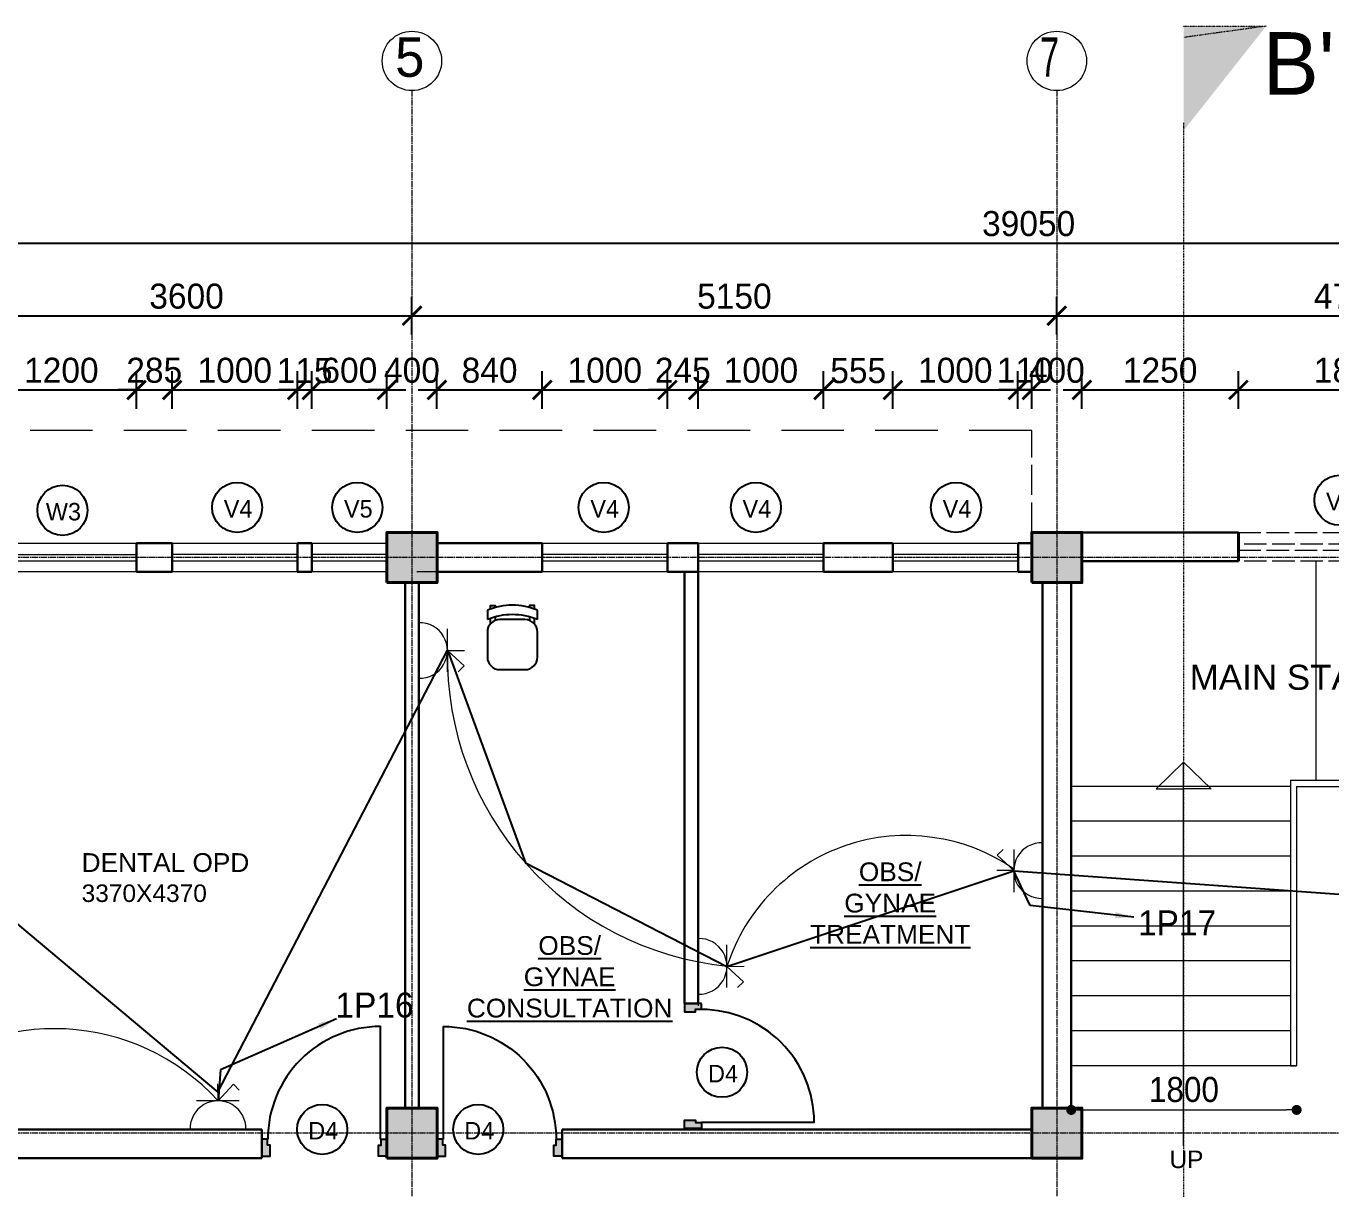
# Model space of a CAD drawing. Header units: inches. Extents: x -3071 to 2534411, y -17796 to 388172.
# Drawn here: x 1622070 to 1632490, y 307650 to 316941 of the extents above; entities that cross this region are included whole.
import ezdxf
from ezdxf.enums import TextEntityAlignment as Align

# ---------------------------------------------------------------- set-up
doc = ezdxf.new("R2010")
doc.units = ezdxf.units.IN
doc.header["$MEASUREMENT"] = 0
for name, pattern in [('ACAD_ISO08W100', [36, 24, -3, 6, -3]), ('DASHDOT2', [12.7, 6.35, -3.175, 0, -3.175]), ('DASHED', [0.75, 0.5, -0.25]), ('Hidden', [15, 12, -3])]:
    doc.linetypes.add(name, pattern=pattern)
for name, color, linetype, lineweight in [('001-Archi- door window elevation', 92, 'Continuous', 25), ('001-Archi-Opening Tags', 14, 'Continuous', 25), ('002-Archi- Opening', 90, 'Continuous', 25), ('A .09 overhang', 1, 'Continuous', 9), ('A .4 col', 5, 'Continuous', 40), ('A 0.05 hatch', 252, 'Continuous', 5), ('A 0.13 dw', 3, 'Continuous', 13), ('A 0.13 Text', 6, 'Continuous', 13), ('A 0.40 wall', 160, 'Continuous', 40), ('A 0.9 RAILING', 100, 'Continuous', 9), ('cen', 50, 'ACAD_ISO08W100', 5), ('DIM', 161, 'Continuous', 15), ('dotted line', 1, 'DASHED', 9), ('Grid Tag', 6, 'Continuous', 20), ('p1 walls stone outline', 4, 'Continuous', 30), ('Power Sockets City supply', 141, 'Continuous', 13), ('section', 6, 'DASHDOT2', 20), ('text', 7, 'Continuous', 25)]:
    doc.layers.add(name, color=color, linetype=linetype, lineweight=lineweight)
doc.layers.add('Wires', color=1, linetype='Continuous')
doc.styles.add('AERIAL', font='arial.ttf', dxfattribs={"height": 10})
doc.styles.add('Archi 100', font='GOTHIC.TTF', dxfattribs={"height": 200})
doc.styles.add('ARIAL', font='arial.ttf', dxfattribs={"width": 0.9})
doc.styles.add('CG', font='GOTHIC.TTF', dxfattribs={"height": 40})
doc.styles.get("Standard").update_dxf_attribs({"font": 'GOTHIC.TTF'})
doc.dimstyles.new('Archi 100', dxfattribs={"dimtxt": 200, "dimasz": 150, "dimexe": 150, "dimexo": 300, "dimgap": 50, "dimtad": 1, "dimdec": 0, "dimrnd": 5, "dimzin": 0, "dimdsep": 46, "dimtxsty": 'Archi 100', "dimblk": 'ARCHTICK', "dimcen": 0.09, "dimdle": 150, "dimclrd": 256, "dimclre": 256, "dimclrt": 256, "dimadec": 0, "dimazin": 0, "dimtfac": 1, "dimtdec": 0, "dimtix": 1, "dimtofl": 0, "dimtmove": 0, "dimatfit": 3, "dimfxl": 150, "dimfxlon": 1, "dimtolj": 1, "dimtzin": 0, "dimlwd": -1, "dimlwe": -1, "dimarcsym": 0})
doc.dimstyles.new('el to el 200', dxfattribs={"dimtxt": 200, "dimasz": 80, "dimexe": 150, "dimexo": 150, "dimgap": 60, "dimtad": 1, "dimdec": 1, "dimlfac": -1, "dimrnd": 1, "dimdsep": 46, "dimtxsty": 'ARIAL', "dimblk": 'DOT', "dimcen": 1, "dimdle": 25, "dimse1": 1, "dimse2": 1, "dimclrd": 256, "dimclre": 256, "dimclrt": 256, "dimadec": 0, "dimazin": 0, "dimtfac": 1, "dimtdec": 1, "dimtix": 1, "dimtmove": 1, "dimatfit": 0, "dimfxl": 400, "dimfxlon": 1, "dimlwd": 9, "dimlwe": 9, "dimarcsym": 0})

# ---------------------------------------------------------------- blocks, each defined once
blk = doc.blocks.new('VENT 1800')
at = {"layer": 'A 0.13 dw', "linetype": 'Hidden', "ltscale": 15}
for p, q in [((165850, 199351), (167650, 199351)), ((167650, 199258), (165850, 199258)), ((165850, 199208), (167650, 199208)), ((167650, 199121), (165850, 199121))]:
    blk.add_line(p, q, dxfattribs=at)
at = {"layer": 'A 0.40 wall', "ltscale": 15}
for p, q in [((165850, 199121), (165850, 199351)), ((167650, 199351), (167650, 199121)), ((165850, 199258), (165850, 199208)), ((167650, 199208), (167650, 199258))]:
    blk.add_line(p, q, dxfattribs=at)
blk = doc.blocks.new('grid')
at = {"layer": 'Grid Tag', "linetype": 'Continuous', "ltscale": 30}
blk.add_circle((51, 48), 264, dxfattribs=at)
blk.add_attdef('GRID', (-143, -93), '', height=200)
blk = doc.blocks.new('_Dot')
at = {"color": 0, "linetype": 'ByBlock', "lineweight": -2}
blk.add_line((-0.5, 0), (-1, 0), dxfattribs=at)
at = {"color": 0, "linetype": 'ByBlock', "const_width": 0.5}
blk.add_lwpolyline([(-0.25, 0, 1), (0.25, 0, 1)], format="xyb", close=True, dxfattribs=at)
blk = doc.blocks.new('*D1287')
at = {"layer": 'Defpoints', "color": 0, "ltscale": 20, "transparency": 16777216}
for p in [(1630416, 308634), (1632216, 308634), (1632216, 308281)]:
    blk.add_point(p, dxfattribs=at)
at = {"layer": 'DIM', "lineweight": 9, "ltscale": 20, "transparency": 16777216}
blk.add_line((1630496, 308281), (1632136, 308281), dxfattribs=at)
at = {"layer": 'DIM', "lineweight": 9, "ltscale": 20, "transparency": 16777216, "xscale": 80, "yscale": 80, "zscale": 80}
for p, rotation in [((1630416, 308281), 179.9999999999999), ((1632216, 308281), 359.9999999999999)]:
    blk.add_blockref('_Dot', p, dxfattribs=dict(at, rotation=rotation))
at = {"layer": 'DIM', "ltscale": 20, "transparency": 16777216, "insert": (1631316, 308443), "char_height": 200, "attachment_point": 5, "style": 'ARIAL'}
blk.add_mtext('1800', dxfattribs=at)
blk = doc.blocks.new('vfrfrfef')
at = {"layer": 'A 0.13 dw'}
for points in [[(1185496, 370608), (1185496, 370378), (1184296, 370378), (1184296, 370608)], [(1184296, 370465), (1185496, 370465), (1185496, 370515), (1184296, 370515)]]:
    blk.add_lwpolyline(points, close=True, dxfattribs=at)
blk = doc.blocks.new('ffwef')
at = {"layer": 'A 0.13 dw'}
for points in [[(1184596, 368096), (1184596, 367866), (1183596, 367866), (1183596, 368096)], [(1183596, 367953), (1184596, 367953), (1184596, 368003), (1183596, 368003)]]:
    blk.add_lwpolyline(points, close=True, dxfattribs=at)
blk = doc.blocks.new('window tag')
blk.add_circle((0, 0), 200)
at = {"style": 'Archi 100', "flags": 1}
for tag, p in [('WIDTH', (15, 174.5)), ('HEIGHT', (-4.5, -348.5))]:
    blk.add_attdef(tag, p, '', height=200, dxfattribs=at)
at = {"style": 'Archi 100'}
blk.add_attdef('SYMBOL', text='', height=200, dxfattribs=at).set_placement((8, -10.5), align=Align.MIDDLE_CENTER)
blk = doc.blocks.new('DVVE')
at = {"layer": 'A 0.13 dw'}
for points in [[(1185681, 368422), (1185681, 368192), (1185081, 368192), (1185081, 368422)], [(1185081, 368280), (1185681, 368280), (1185681, 368330), (1185081, 368330)]]:
    blk.add_lwpolyline(points, close=True, dxfattribs=at)
blk = doc.blocks.new('chair ordinary plan')
at = {"linetype": 'Continuous'}
for p, q in [((100, 515), (-100, 515)), ((-200, 415), (-200, 215)), ((200, 215), (200, 415)), ((-200, 115), (-200, 40)), ((-100, 115), (100, 115)), ((200, 40), (200, 115))]:
    blk.add_line(p, q, dxfattribs=at)
for points in [[(-175, 149), (-175, 105)], [(-137, 94), (-137, 122)], [(137, 94), (137, 122)], [(175, 149), (175, 105)], [(-175, 30), (-175, 3), (-137, 3), (-137, 19)], [(175, 30), (175, 3), (137, 3), (137, 19)]]:
    blk.add_lwpolyline(points, dxfattribs=at)
for centre, radius, start, end in [((-100, 415), 100, 90, 180), ((100, 415), 100, 0, 90), ((-100, 215), 100, 180, 270), ((100, 215), 100, 270, 0), ((0, 595), 520, 247.3799, 292.6201), ((0, 520), 520, 247.3799, 292.6201)]:
    blk.add_arc(centre, radius, start, end, dxfattribs=at)
blk = doc.blocks.new('*U718')
at = {"ltscale": 100}
for points in [[(5, 50), (5, -50), (55, -50), (55, 15), (40, 15), (40, 50)], [(745, 50), (745, -50), (695, -50), (695, 15), (710, 15), (710, 50)]]:
    blk.add_hatch(color=256, dxfattribs=at).paths.add_polyline_path(points)
blk.add_lwpolyline([(43, 50), (43, 716, -0.414214), (709, 50)], format="xyb", dxfattribs=at)
for points in [[(5, 50), (5, -50), (55, -50), (55, 15), (40, 15), (40, 50)], [(745, 50), (745, -50), (695, -50), (695, 15), (710, 15), (710, 50)]]:
    blk.add_lwpolyline(points, close=True)
blk = doc.blocks.new('_ArchTick')
at = {"color": 0, "linetype": 'ByBlock', "const_width": 0.15}
blk.add_lwpolyline([(-0.5, -0.5), (0.5, 0.5)], dxfattribs=at)
blk = doc.blocks.new('*D1303')
at = {"transparency": 16777216}
for p, q in [((1621751, 313884), (1621751, 314184)), ((1622951, 313884), (1622951, 314184)), ((1621601, 314034), (1623101, 314034))]:
    blk.add_line(p, q, dxfattribs=at)
at = {"layer": 'Defpoints', "color": 0, "transparency": 16777216}
for p in [(1622951, 314034), (1621751, 312895), (1622951, 312810)]:
    blk.add_point(p, dxfattribs=at)
at = {"transparency": 16777216, "xscale": 150, "yscale": 150, "zscale": 150, "rotation": 180}
blk.add_blockref('_ArchTick', (1621751, 314034), dxfattribs=at)
at = {"transparency": 16777216, "xscale": 150, "yscale": 150, "zscale": 150}
blk.add_blockref('_ArchTick', (1622951, 314034), dxfattribs=at)
at = {"transparency": 16777216, "insert": (1622351, 314190), "char_height": 200, "attachment_point": 5, "style": 'Archi 100'}
blk.add_mtext('\\A1;1200', dxfattribs=at)
blk = doc.blocks.new('*D1304')
at = {"transparency": 16777216}
for p, q in [((1622951, 313884), (1622951, 314184)), ((1623236, 313884), (1623236, 314184)), ((1622951, 314034), (1622801, 314034)), ((1623236, 314034), (1623386, 314034))]:
    blk.add_line(p, q, dxfattribs=at)
at = {"layer": 'Defpoints', "color": 0, "transparency": 16777216}
for p in [(1623236, 314034), (1622951, 312810), (1623236, 312810)]:
    blk.add_point(p, dxfattribs=at)
at = {"transparency": 16777216, "xscale": 150, "yscale": 150, "zscale": 150}
blk.add_blockref('_ArchTick', (1622951, 314034), dxfattribs=at)
at = {"transparency": 16777216, "xscale": 150, "yscale": 150, "zscale": 150, "rotation": 180}
blk.add_blockref('_ArchTick', (1623236, 314034), dxfattribs=at)
at = {"transparency": 16777216, "insert": (1623093, 314190), "char_height": 200, "attachment_point": 5, "style": 'Archi 100'}
blk.add_mtext('\\A1;285', dxfattribs=at)
blk = doc.blocks.new('*D1305')
at = {"transparency": 16777216}
for p, q in [((1623236, 313884), (1623236, 314184)), ((1624236, 313884), (1624236, 314184)), ((1623086, 314034), (1624386, 314034))]:
    blk.add_line(p, q, dxfattribs=at)
at = {"layer": 'Defpoints', "color": 0, "transparency": 16777216}
for p in [(1624236, 314034), (1623236, 312810), (1624236, 312810)]:
    blk.add_point(p, dxfattribs=at)
at = {"transparency": 16777216, "xscale": 150, "yscale": 150, "zscale": 150, "rotation": 180}
blk.add_blockref('_ArchTick', (1623236, 314034), dxfattribs=at)
at = {"transparency": 16777216, "xscale": 150, "yscale": 150, "zscale": 150}
blk.add_blockref('_ArchTick', (1624236, 314034), dxfattribs=at)
at = {"transparency": 16777216, "insert": (1623736, 314190), "char_height": 200, "attachment_point": 5, "style": 'Archi 100'}
blk.add_mtext('\\A1;1000', dxfattribs=at)
blk = doc.blocks.new('*D1306')
at = {"transparency": 16777216}
for p, q in [((1624236, 313884), (1624236, 314184)), ((1624351, 313884), (1624351, 314184)), ((1624236, 314034), (1624086, 314034)), ((1624351, 314034), (1624501, 314034))]:
    blk.add_line(p, q, dxfattribs=at)
at = {"layer": 'Defpoints', "color": 0, "transparency": 16777216}
for p in [(1624351, 314034), (1624236, 312810), (1624351, 312810)]:
    blk.add_point(p, dxfattribs=at)
at = {"transparency": 16777216, "xscale": 150, "yscale": 150, "zscale": 150}
blk.add_blockref('_ArchTick', (1624236, 314034), dxfattribs=at)
at = {"transparency": 16777216, "xscale": 150, "yscale": 150, "zscale": 150, "rotation": 180}
blk.add_blockref('_ArchTick', (1624351, 314034), dxfattribs=at)
at = {"transparency": 16777216, "insert": (1624294, 314187), "char_height": 200, "attachment_point": 5, "style": 'Archi 100'}
blk.add_mtext('\\A1;115', dxfattribs=at)
blk = doc.blocks.new('*D1307')
at = {"transparency": 16777216}
for p, q in [((1624351, 313884), (1624351, 314184)), ((1624951, 313884), (1624951, 314184)), ((1624201, 314034), (1625101, 314034))]:
    blk.add_line(p, q, dxfattribs=at)
at = {"layer": 'Defpoints', "color": 0, "transparency": 16777216}
for p in [(1624951, 314034), (1624951, 312895), (1624351, 312810)]:
    blk.add_point(p, dxfattribs=at)
at = {"transparency": 16777216, "xscale": 150, "yscale": 150, "zscale": 150, "rotation": 180}
blk.add_blockref('_ArchTick', (1624351, 314034), dxfattribs=at)
at = {"transparency": 16777216, "xscale": 150, "yscale": 150, "zscale": 150}
blk.add_blockref('_ArchTick', (1624951, 314034), dxfattribs=at)
at = {"transparency": 16777216, "insert": (1624651, 314190), "char_height": 200, "attachment_point": 5, "style": 'Archi 100'}
blk.add_mtext('\\A1;600', dxfattribs=at)
blk = doc.blocks.new('*D1308')
at = {"transparency": 16777216}
for p, q in [((1624951, 313884), (1624951, 314184)), ((1625351, 313884), (1625351, 314184)), ((1624951, 314034), (1624801, 314034)), ((1625351, 314034), (1625501, 314034))]:
    blk.add_line(p, q, dxfattribs=at)
at = {"layer": 'Defpoints', "color": 0, "transparency": 16777216}
for p in [(1625351, 314034), (1624951, 312895), (1625351, 312895)]:
    blk.add_point(p, dxfattribs=at)
at = {"transparency": 16777216, "xscale": 150, "yscale": 150, "zscale": 150}
blk.add_blockref('_ArchTick', (1624951, 314034), dxfattribs=at)
at = {"transparency": 16777216, "xscale": 150, "yscale": 150, "zscale": 150, "rotation": 180}
blk.add_blockref('_ArchTick', (1625351, 314034), dxfattribs=at)
at = {"transparency": 16777216, "insert": (1625151, 314190), "char_height": 200, "attachment_point": 5, "style": 'Archi 100'}
blk.add_mtext('\\A1;400', dxfattribs=at)
blk = doc.blocks.new('*D1309')
at = {"transparency": 16777216}
for p, q in [((1625351, 313884), (1625351, 314184)), ((1626191, 313884), (1626191, 314184)), ((1625201, 314034), (1626341, 314034))]:
    blk.add_line(p, q, dxfattribs=at)
at = {"layer": 'Defpoints', "color": 0, "transparency": 16777216}
for p in [(1626191, 314034), (1625351, 312895), (1626191, 312810)]:
    blk.add_point(p, dxfattribs=at)
at = {"transparency": 16777216, "xscale": 150, "yscale": 150, "zscale": 150, "rotation": 180}
blk.add_blockref('_ArchTick', (1625351, 314034), dxfattribs=at)
at = {"transparency": 16777216, "xscale": 150, "yscale": 150, "zscale": 150}
blk.add_blockref('_ArchTick', (1626191, 314034), dxfattribs=at)
at = {"transparency": 16777216, "insert": (1625771, 314190), "char_height": 200, "attachment_point": 5, "style": 'Archi 100'}
blk.add_mtext('\\A1;840', dxfattribs=at)
blk = doc.blocks.new('*D1310')
at = {"transparency": 16777216}
for p, q in [((1626191, 313884), (1626191, 314184)), ((1627191, 313884), (1627191, 314184)), ((1626041, 314034), (1627341, 314034))]:
    blk.add_line(p, q, dxfattribs=at)
at = {"layer": 'Defpoints', "color": 0, "transparency": 16777216}
for p in [(1627191, 314034), (1626191, 312810), (1627191, 312810)]:
    blk.add_point(p, dxfattribs=at)
at = {"transparency": 16777216, "xscale": 150, "yscale": 150, "zscale": 150, "rotation": 180}
blk.add_blockref('_ArchTick', (1626191, 314034), dxfattribs=at)
at = {"transparency": 16777216, "xscale": 150, "yscale": 150, "zscale": 150}
blk.add_blockref('_ArchTick', (1627191, 314034), dxfattribs=at)
at = {"transparency": 16777216, "insert": (1626691, 314190), "char_height": 200, "attachment_point": 5, "style": 'Archi 100'}
blk.add_mtext('\\A1;1000', dxfattribs=at)
blk = doc.blocks.new('*D1311')
at = {"transparency": 16777216}
for p, q in [((1627191, 313884), (1627191, 314184)), ((1627438, 313884), (1627438, 314184)), ((1627191, 314034), (1627041, 314034)), ((1627438, 314034), (1627588, 314034))]:
    blk.add_line(p, q, dxfattribs=at)
at = {"layer": 'Defpoints', "color": 0, "transparency": 16777216}
for p in [(1627438, 314034), (1627191, 312810), (1627438, 312810)]:
    blk.add_point(p, dxfattribs=at)
at = {"transparency": 16777216, "xscale": 150, "yscale": 150, "zscale": 150}
blk.add_blockref('_ArchTick', (1627191, 314034), dxfattribs=at)
at = {"transparency": 16777216, "xscale": 150, "yscale": 150, "zscale": 150, "rotation": 180}
blk.add_blockref('_ArchTick', (1627438, 314034), dxfattribs=at)
at = {"transparency": 16777216, "insert": (1627314, 314190), "char_height": 200, "attachment_point": 5, "style": 'Archi 100'}
blk.add_mtext('\\A1;245', dxfattribs=at)
blk = doc.blocks.new('*D1312')
at = {"transparency": 16777216}
for p, q in [((1627438, 313884), (1627438, 314184)), ((1628438, 313884), (1628438, 314184)), ((1627288, 314034), (1628588, 314034))]:
    blk.add_line(p, q, dxfattribs=at)
at = {"layer": 'Defpoints', "color": 0, "transparency": 16777216}
for p in [(1628438, 314034), (1627438, 312810), (1628438, 312810)]:
    blk.add_point(p, dxfattribs=at)
at = {"transparency": 16777216, "xscale": 150, "yscale": 150, "zscale": 150, "rotation": 180}
blk.add_blockref('_ArchTick', (1627438, 314034), dxfattribs=at)
at = {"transparency": 16777216, "xscale": 150, "yscale": 150, "zscale": 150}
blk.add_blockref('_ArchTick', (1628438, 314034), dxfattribs=at)
at = {"transparency": 16777216, "insert": (1627938, 314190), "char_height": 200, "attachment_point": 5, "style": 'Archi 100'}
blk.add_mtext('\\A1;1000', dxfattribs=at)
blk = doc.blocks.new('*D1313')
at = {"transparency": 16777216}
for p, q in [((1628438, 313884), (1628438, 314184)), ((1628991, 313884), (1628991, 314184)), ((1628288, 314034), (1629141, 314034))]:
    blk.add_line(p, q, dxfattribs=at)
at = {"layer": 'Defpoints', "color": 0, "transparency": 16777216}
for p in [(1628991, 314034), (1628438, 312810), (1628991, 312810)]:
    blk.add_point(p, dxfattribs=at)
at = {"transparency": 16777216, "xscale": 150, "yscale": 150, "zscale": 150, "rotation": 180}
blk.add_blockref('_ArchTick', (1628438, 314034), dxfattribs=at)
at = {"transparency": 16777216, "xscale": 150, "yscale": 150, "zscale": 150}
blk.add_blockref('_ArchTick', (1628991, 314034), dxfattribs=at)
at = {"transparency": 16777216, "insert": (1628715, 314187), "char_height": 200, "attachment_point": 5, "style": 'Archi 100'}
blk.add_mtext('\\A1;555', dxfattribs=at)
blk = doc.blocks.new('*D1314')
at = {"transparency": 16777216}
for p, q in [((1628991, 313884), (1628991, 314184)), ((1629989, 313884), (1629989, 314184)), ((1628841, 314034), (1630139, 314034))]:
    blk.add_line(p, q, dxfattribs=at)
at = {"layer": 'Defpoints', "color": 0, "transparency": 16777216}
for p in [(1629989, 314034), (1628991, 312810), (1629989, 312810)]:
    blk.add_point(p, dxfattribs=at)
at = {"transparency": 16777216, "xscale": 150, "yscale": 150, "zscale": 150, "rotation": 180}
blk.add_blockref('_ArchTick', (1628991, 314034), dxfattribs=at)
at = {"transparency": 16777216, "xscale": 150, "yscale": 150, "zscale": 150}
blk.add_blockref('_ArchTick', (1629989, 314034), dxfattribs=at)
at = {"transparency": 16777216, "insert": (1629490, 314190), "char_height": 200, "attachment_point": 5, "style": 'Archi 100'}
blk.add_mtext('\\A1;1000', dxfattribs=at)
blk = doc.blocks.new('*D1315')
at = {"transparency": 16777216}
for p, q in [((1629989, 313884), (1629989, 314184)), ((1630101, 313884), (1630101, 314184)), ((1629989, 314034), (1629839, 314034)), ((1630101, 314034), (1630251, 314034))]:
    blk.add_line(p, q, dxfattribs=at)
at = {"layer": 'Defpoints', "color": 0, "transparency": 16777216}
for p in [(1630101, 314034), (1630101, 312895), (1629989, 312810)]:
    blk.add_point(p, dxfattribs=at)
at = {"transparency": 16777216, "xscale": 150, "yscale": 150, "zscale": 150}
blk.add_blockref('_ArchTick', (1629989, 314034), dxfattribs=at)
at = {"transparency": 16777216, "xscale": 150, "yscale": 150, "zscale": 150, "rotation": 180}
blk.add_blockref('_ArchTick', (1630101, 314034), dxfattribs=at)
at = {"transparency": 16777216, "insert": (1630045, 314190), "char_height": 200, "attachment_point": 5, "style": 'Archi 100'}
blk.add_mtext('\\A1;110', dxfattribs=at)
blk = doc.blocks.new('*D1316')
at = {"transparency": 16777216}
for p, q in [((1630101, 313884), (1630101, 314184)), ((1630501, 313884), (1630501, 314184)), ((1630101, 314034), (1629951, 314034)), ((1630501, 314034), (1630651, 314034))]:
    blk.add_line(p, q, dxfattribs=at)
at = {"layer": 'Defpoints', "color": 0, "transparency": 16777216}
for p in [(1630501, 314034), (1630101, 312895), (1630501, 312895)]:
    blk.add_point(p, dxfattribs=at)
at = {"transparency": 16777216, "xscale": 150, "yscale": 150, "zscale": 150}
blk.add_blockref('_ArchTick', (1630101, 314034), dxfattribs=at)
at = {"transparency": 16777216, "xscale": 150, "yscale": 150, "zscale": 150, "rotation": 180}
blk.add_blockref('_ArchTick', (1630501, 314034), dxfattribs=at)
at = {"transparency": 16777216, "insert": (1630301, 314190), "char_height": 200, "attachment_point": 5, "style": 'Archi 100'}
blk.add_mtext('\\A1;400', dxfattribs=at)
blk = doc.blocks.new('*D1317')
at = {"transparency": 16777216}
for p, q in [((1630501, 313884), (1630501, 314184)), ((1631751, 313884), (1631751, 314184)), ((1630351, 314034), (1631901, 314034))]:
    blk.add_line(p, q, dxfattribs=at)
at = {"layer": 'Defpoints', "color": 0, "transparency": 16777216}
for p in [(1631751, 314034), (1630501, 312895), (1631751, 312895)]:
    blk.add_point(p, dxfattribs=at)
at = {"transparency": 16777216, "xscale": 150, "yscale": 150, "zscale": 150, "rotation": 180}
blk.add_blockref('_ArchTick', (1630501, 314034), dxfattribs=at)
at = {"transparency": 16777216, "xscale": 150, "yscale": 150, "zscale": 150}
blk.add_blockref('_ArchTick', (1631751, 314034), dxfattribs=at)
at = {"transparency": 16777216, "insert": (1631126, 314190), "char_height": 200, "attachment_point": 5, "style": 'Archi 100'}
blk.add_mtext('\\A1;1250', dxfattribs=at)
blk = doc.blocks.new('*D1318')
at = {"transparency": 16777216}
for p, q in [((1631751, 313884), (1631751, 314184)), ((1633551, 313884), (1633551, 314184)), ((1631601, 314034), (1633701, 314034))]:
    blk.add_line(p, q, dxfattribs=at)
at = {"layer": 'Defpoints', "color": 0, "transparency": 16777216}
for p in [(1633551, 314034), (1631751, 312895), (1633551, 312895)]:
    blk.add_point(p, dxfattribs=at)
at = {"transparency": 16777216, "xscale": 150, "yscale": 150, "zscale": 150, "rotation": 180}
blk.add_blockref('_ArchTick', (1631751, 314034), dxfattribs=at)
at = {"transparency": 16777216, "xscale": 150, "yscale": 150, "zscale": 150}
blk.add_blockref('_ArchTick', (1633551, 314034), dxfattribs=at)
at = {"transparency": 16777216, "insert": (1632651, 314190), "char_height": 200, "attachment_point": 5, "style": 'Archi 100'}
blk.add_mtext('\\A1;1800', dxfattribs=at)
blk = doc.blocks.new('*D1336')
at = {"transparency": 16777216}
for p, q in [((1621551, 314477), (1621551, 314777)), ((1625151, 314477), (1625151, 314777)), ((1621401, 314627), (1625301, 314627))]:
    blk.add_line(p, q, dxfattribs=at)
at = {"layer": 'Defpoints', "color": 0, "transparency": 16777216}
for p in [(1625151, 314627), (1621551, 312895), (1625151, 312895)]:
    blk.add_point(p, dxfattribs=at)
at = {"transparency": 16777216, "xscale": 150, "yscale": 150, "zscale": 150, "rotation": 180}
blk.add_blockref('_ArchTick', (1621551, 314627), dxfattribs=at)
at = {"transparency": 16777216, "xscale": 150, "yscale": 150, "zscale": 150}
blk.add_blockref('_ArchTick', (1625151, 314627), dxfattribs=at)
at = {"transparency": 16777216, "insert": (1623351, 314782), "char_height": 200, "attachment_point": 5, "style": 'Archi 100'}
blk.add_mtext('\\A1;3600', dxfattribs=at)
blk = doc.blocks.new('*D1337')
at = {"transparency": 16777216}
for p, q in [((1625151, 314477), (1625151, 314777)), ((1630301, 314477), (1630301, 314777)), ((1625001, 314627), (1630451, 314627))]:
    blk.add_line(p, q, dxfattribs=at)
at = {"layer": 'Defpoints', "color": 0, "transparency": 16777216}
for p in [(1630301, 314627), (1625151, 312895), (1630301, 312895)]:
    blk.add_point(p, dxfattribs=at)
at = {"transparency": 16777216, "xscale": 150, "yscale": 150, "zscale": 150, "rotation": 180}
blk.add_blockref('_ArchTick', (1625151, 314627), dxfattribs=at)
at = {"transparency": 16777216, "xscale": 150, "yscale": 150, "zscale": 150}
blk.add_blockref('_ArchTick', (1630301, 314627), dxfattribs=at)
at = {"transparency": 16777216, "insert": (1627726, 314782), "char_height": 200, "attachment_point": 5, "style": 'Archi 100'}
blk.add_mtext('\\A1;5150', dxfattribs=at)
blk = doc.blocks.new('*D1338')
at = {"transparency": 16777216}
for p, q in [((1630301, 314477), (1630301, 314777)), ((1635001, 314477), (1635001, 314777)), ((1630151, 314627), (1635151, 314627))]:
    blk.add_line(p, q, dxfattribs=at)
at = {"layer": 'Defpoints', "color": 0, "transparency": 16777216}
for p in [(1635001, 314627), (1630301, 312895), (1635001, 312895)]:
    blk.add_point(p, dxfattribs=at)
at = {"transparency": 16777216, "xscale": 150, "yscale": 150, "zscale": 150, "rotation": 180}
blk.add_blockref('_ArchTick', (1630301, 314627), dxfattribs=at)
at = {"transparency": 16777216, "xscale": 150, "yscale": 150, "zscale": 150}
blk.add_blockref('_ArchTick', (1635001, 314627), dxfattribs=at)
at = {"transparency": 16777216, "insert": (1632651, 314782), "char_height": 200, "attachment_point": 5, "style": 'Archi 100'}
blk.add_mtext('\\A1;4700', dxfattribs=at)
blk = doc.blocks.new('*D1281')
at = {"transparency": 16777216}
for p, q in [((1610551, 315057), (1610551, 315357)), ((1649601, 315057), (1649601, 315357)), ((1610401, 315207), (1649751, 315207))]:
    blk.add_line(p, q, dxfattribs=at)
at = {"layer": 'Defpoints', "color": 0, "transparency": 16777216}
for p in [(1649601, 315207), (1610551, 312895), (1649601, 312895)]:
    blk.add_point(p, dxfattribs=at)
at = {"transparency": 16777216, "xscale": 150, "yscale": 150, "zscale": 150, "rotation": 180}
blk.add_blockref('_ArchTick', (1610551, 315207), dxfattribs=at)
at = {"transparency": 16777216, "xscale": 150, "yscale": 150, "zscale": 150}
blk.add_blockref('_ArchTick', (1649601, 315207), dxfattribs=at)
at = {"transparency": 16777216, "insert": (1630076, 315362), "char_height": 200, "attachment_point": 5, "style": 'Archi 100'}
blk.add_mtext('\\A1;39050', dxfattribs=at)
blk = doc.blocks.new('*D1398')
at = {"transparency": 16777216}
for p, q in [((1652081, 312895), (1652081, 313045)), ((1651931, 312895), (1652231, 312895)), ((1651931, 312514), (1652231, 312514)), ((1652081, 312514), (1652081, 312364))]:
    blk.add_line(p, q, dxfattribs=at)
at = {"layer": 'Defpoints', "color": 0, "transparency": 16777216}
for p in [(1649601, 312895), (0, 312514), (1652081, 312514)]:
    blk.add_point(p, dxfattribs=at)
at = {"transparency": 16777216, "xscale": 150, "yscale": 150, "zscale": 150}
for p, rotation in [((1652081, 312895), 270), ((1652081, 312514), 90)]:
    blk.add_blockref('_ArchTick', p, dxfattribs=dict(at, rotation=rotation))
at = {"transparency": 16777216, "insert": (1651926, 312705), "char_height": 200, "attachment_point": 5, "rotation": 90, "style": 'Archi 100'}
blk.add_mtext('\\A1;380', dxfattribs=at)
blk = doc.blocks.new('*D1399')
at = {"transparency": 16777216}
for p, q in [((2480, 312664), (2480, 308145)), ((2330, 312514), (2630, 312514)), ((2630, 308295), (2330, 308295))]:
    blk.add_line(p, q, dxfattribs=at)
at = {"layer": 'Defpoints', "color": 0, "transparency": 16777216}
for p in [(0, 312514), (2480, 308295), (1649601, 308295)]:
    blk.add_point(p, dxfattribs=at)
at = {"transparency": 16777216, "xscale": 150, "yscale": 150, "zscale": 150}
for p, rotation in [((2480, 312514), 90), ((2480, 308295), 270)]:
    blk.add_blockref('_ArchTick', p, dxfattribs=dict(at, rotation=rotation))
at = {"transparency": 16777216, "insert": (2325, 310405), "char_height": 200, "attachment_point": 5, "rotation": 90, "style": 'Archi 100'}
blk.add_mtext('\\A1;4220', dxfattribs=at)
blk = doc.blocks.new('*D1627')
at = {"transparency": 16777216}
for p, q in [((1765924, 312897), (1765924, 313047)), ((1765774, 312897), (1766074, 312897)), ((1765774, 312516), (1766074, 312516)), ((1765924, 312516), (1765924, 312366))]:
    blk.add_line(p, q, dxfattribs=at)
at = {"layer": 'Defpoints', "color": 0, "transparency": 16777216}
for p in [(1764300, 312897), (0, 312516), (1765924, 312516)]:
    blk.add_point(p, dxfattribs=at)
at = {"transparency": 16777216, "xscale": 150, "yscale": 150, "zscale": 150}
for p, rotation in [((1765924, 312897), 270), ((1765924, 312516), 90)]:
    blk.add_blockref('_ArchTick', p, dxfattribs=dict(at, rotation=rotation))
at = {"transparency": 16777216, "insert": (1765769, 312706), "char_height": 200, "attachment_point": 5, "rotation": 90, "style": 'Archi 100'}
blk.add_mtext('\\A1;380', dxfattribs=at)
blk = doc.blocks.new('*D1628')
at = {"transparency": 16777216}
for p, q in [((1623, 312666), (1623, 308147)), ((1473, 312516), (1773, 312516)), ((1773, 308297), (1473, 308297))]:
    blk.add_line(p, q, dxfattribs=at)
at = {"layer": 'Defpoints', "color": 0, "transparency": 16777216}
for p in [(0, 312516), (1623, 308297), (1764300, 308297)]:
    blk.add_point(p, dxfattribs=at)
at = {"transparency": 16777216, "xscale": 150, "yscale": 150, "zscale": 150}
for p, rotation in [((1623, 312516), 90), ((1623, 308297), 270)]:
    blk.add_blockref('_ArchTick', p, dxfattribs=dict(at, rotation=rotation))
at = {"transparency": 16777216, "insert": (1468, 310406), "char_height": 200, "attachment_point": 5, "rotation": 90, "style": 'Archi 100'}
blk.add_mtext('\\A1;4220', dxfattribs=at)
blk = doc.blocks.new('15A N soc')
at = {"layer": 'Power Sockets City supply', "color": 244, "lineweight": 13, "true_color": 0x991b1e}
for p, q in [((52222.5612, 99516.2064), (52222.5611, 99516.2603)), ((52222.5612, 99516.2064), (52222.6099, 99516.2585)), ((52222.6099, 99516.2585), (52222.6282, 99516.2401)), ((52222.6282, 99516.2064), (52222.4926, 99516.2064)), ((52222.4338, 99516.1156), (52222.6863, 99516.1156))]:
    blk.add_line(p, q, dxfattribs=at)
blk.add_arc((52222.5612, 99516.1182), 0.0881, 358.32, 181.68, dxfattribs=at)

msp = doc.modelspace()

# ---------------------------------------------------------------- hatches: boundary and pattern name
at = {"layer": 'A .4 col', "linetype": 'Continuous'}
h = msp.add_hatch(color=256, dxfattribs=at)
h.dxf.hatch_style = 1
h.paths.add_polyline_path([(1624951.17, 312495.24), (1625351.17, 312495.24), (1625351.17, 312895.24), (1624951.17, 312895.24)])
h = msp.add_hatch(color=256, dxfattribs=at)
h.dxf.hatch_style = 1
h.paths.add_polyline_path([(1630101.17, 312495.24), (1630501.17, 312495.24), (1630501.17, 312895.24), (1630101.17, 312895.24)])
h = msp.add_hatch(color=256, dxfattribs=at)
h.dxf.hatch_style = 1
h.paths.add_polyline_path([(1624951.17, 307895.24), (1625351.17, 307895.24), (1625351.17, 308295.24), (1624951.17, 308295.24)])
h = msp.add_hatch(color=256, dxfattribs=at)
h.dxf.hatch_style = 1
h.paths.add_polyline_path([(1630101.17, 307895.24), (1630501.17, 307895.24), (1630501.17, 308295.24), (1630101.17, 308295.24)])
at = {"layer": 'section'}
msp.add_hatch(color=256, dxfattribs=at).paths.add_polyline_path([(1631972.67, 316941.42), (1631313.57, 316106.32), (1631313.57, 316941.42)])

# ---------------------------------------------------------------- linework, layer by layer
at = {"layer": 'A .09 overhang', "linetype": 'Hidden', "ltscale": 20}
msp.add_line((1630101.17, 312895.24), (1630101.17, 313710.25), dxfattribs=at)
at = {"layer": 'A .4 col', "linetype": 'Continuous'}
for points in [[(1624951.17, 312495.24), (1625351.17, 312495.24), (1625351.17, 312895.24), (1624951.17, 312895.24)], [(1630101.17, 312495.24), (1630501.17, 312495.24), (1630501.17, 312895.24), (1630101.17, 312895.24)], [(1624951.17, 307895.24), (1625351.17, 307895.24), (1625351.17, 308295.24), (1624951.17, 308295.24)], [(1630101.17, 307895.24), (1630501.17, 307895.24), (1630501.17, 308295.24), (1630101.17, 308295.24)]]:
    msp.add_lwpolyline(points, close=True, dxfattribs=at)
at = {"layer": 'A 0.05 hatch', "linetype": 'Continuous'}
for p, q in [((1631313.57, 311060.38), (1631093.72, 310845.59)), ((1631313.57, 307996.17), (1631313.57, 311060.38)), ((1631313.57, 311060.38), (1631533.43, 310845.59)), ((1631093.72, 310845.59), (1631313.57, 310845.59)), ((1631533.43, 310845.59), (1631313.57, 310845.59))]:
    msp.add_line(p, q, dxfattribs=at)
at = {"layer": 'A 0.9 RAILING', "ltscale": 20}
msp.add_line((1625351.17, 312580.24), (1625189.58, 312580.24), dxfattribs=at)
at = {"layer": 'cen', "ltscale": 2}
for p, q in [((1625151.17, 316425.62), (1625151.17, 291340.6)), ((1630301.17, 316425.62), (1630301.17, 291340.6)), ((1653916.17, 312695.24), (1606236.17, 312695.24)), ((1653916.17, 308095.24), (1606236.17, 308095.24))]:
    msp.add_line(p, q, dxfattribs=at)
at = {"layer": 'Defpoints'}
msp.add_lwpolyline([(1612334.09, 308358.11), (1613778.48, 308361.22), (1614067.22, 309217.18), (1614067.22, 311496.6), (1617667.22, 311993.93), (1614634.87, 308658.2), (1616500.47, 308420.03), (1618300.95, 312060.88), (1619550.26, 311513.12), (1620550.3, 311659.66), (1619325.83, 310101.57), (1619430.08, 308490.26), (1621118.2, 311467.91), (1621750.52, 309972.61), (1623602.09, 308422.22), (1625435.11, 311953.93), (1626057.43, 310254.27), (1627666.8, 309428.17), (1629957.24, 310190.59), (1636340.05, 309732.66)], dxfattribs=at)
at = {"layer": 'DIM', "ltscale": 20}
for p, q in [((1632372.17, 310916.49), (1632372.17, 312665.24)), ((1632166.17, 310866.49), (1630416.17, 310866.49)), ((1632166.17, 310587.49), (1630416.17, 310587.49)), ((1632166.17, 310308.49), (1630416.17, 310308.49)), ((1632166.17, 310029.49), (1630416.17, 310029.49)), ((1632166.17, 309750.49), (1630416.17, 309750.49)), ((1632166.17, 309471.49), (1630416.17, 309471.49)), ((1632166.17, 309192.49), (1630416.17, 309192.49)), ((1632166.17, 308913.49), (1630416.17, 308913.49)), ((1632216.17, 308634.49), (1630416.17, 308634.49))]:
    msp.add_line(p, q, dxfattribs=at)
at = {"layer": 'DIM'}
for p, q in [((1632166.17, 310916.49), (1633136.17, 310916.49)), ((1632166.17, 310916.49), (1632166.17, 308634.49)), ((1632216.17, 310866.49), (1633086.17, 310866.49)), ((1632216.17, 310866.49), (1632216.17, 308634.49)), ((1632166.17, 308634.49), (1632216.17, 308634.49))]:
    msp.add_line(p, q, dxfattribs=at)
at = {"layer": 'dotted line', "ltscale": 1000}
msp.add_line((1630101.17, 313710.25), (1609424.36, 313710.25), dxfattribs=at)
at = {"layer": 'p1 walls stone outline'}
for p, q in [((1631751.31, 312895.24), (1630301.17, 312895.24)), ((1622951.05, 312810.24), (1622951.05, 312580.24)), ((1623235.89, 312810.24), (1622951.05, 312810.24)), ((1623235.89, 312810.24), (1623235.89, 312580.24)), ((1624351.28, 312810.24), (1624235.77, 312810.24)), ((1624236, 312810.24), (1624236, 312580.24)), ((1624351.28, 312580.24), (1624351.28, 312810.24)), ((1625351.17, 312580.24), (1625351.17, 312810.24)), ((1626191.13, 312810.24), (1625351.17, 312810.24)), ((1626191.13, 312580.24), (1626191.13, 312810.24)), ((1627191.02, 312580.24), (1627191.02, 312810.24)), ((1627437.85, 312810.24), (1627191.02, 312810.24)), ((1627437.85, 312580.24), (1627437.85, 312810.24)), ((1628988.96, 312810.24), (1628437.74, 312810.24)), ((1628437.74, 312810.24), (1628437.74, 312580.24)), ((1628991.29, 312580.24), (1628991.29, 312810.24)), ((1629991.17, 312580.24), (1629991.17, 312810.24)), ((1629991.17, 312810.24), (1630101.17, 312810.24)), ((1630101.17, 312580.24), (1630101.17, 312810.24)), ((1631751.31, 312665.24), (1630501.17, 312665.24)), ((1623235.89, 312580.24), (1622951.05, 312580.24)), ((1624351.05, 312580.24), (1624235.53, 312580.24)), ((1626191.13, 312580.24), (1625351.17, 312580.24)), ((1627437.85, 312580.24), (1627191.02, 312580.24)), ((1627327.85, 312580.24), (1627327.85, 309132)), ((1627437.85, 312580.24), (1627437.85, 309132)), ((1628988.96, 312580.24), (1628437.74, 312580.24)), ((1630101.17, 312580.24), (1629991.17, 312580.24)), ((1625096.17, 312495.24), (1625096.17, 308295.24)), ((1625206.17, 312495.24), (1625206.17, 308295.24)), ((1630186.17, 312495.24), (1630186.17, 308295.24)), ((1630416.17, 312495.24), (1630416.17, 308295.24)), ((1630186.17, 309320.24), (1630186.17, 308295.24)), ((1627327.85, 309132), (1627437.85, 309132)), ((1620779.25, 308125.24), (1623951.17, 308125.24)), ((1623951.17, 308125.24), (1623951.17, 307895.24)), ((1626351.17, 308125.24), (1630101.17, 308125.24)), ((1626351.17, 307895.24), (1626351.17, 308125.24)), ((1620779.25, 307895.24), (1623951.17, 307895.24)), ((1626351.17, 307895.24), (1630101.17, 307895.24))]:
    msp.add_line(p, q, dxfattribs=at)
at = {"layer": 'section'}
for p, q in [((1631313.57, 316941.42), (1631972.67, 316941.42)), ((1631972.67, 316941.42), (1631313.57, 316850.47)), ((1631313.57, 316167.48), (1631313.57, 291422.9))]:
    msp.add_line(p, q, dxfattribs=at)
at = {"layer": 'Wires', "color": 2, "lineweight": 9}
for centre, radius, start, end in [((1627914.69, 311897.98), 2480.16, 178.75493, 264.263791), ((1629100.33, 308967.98), 1505.58, 55.292674, 162.202262), ((1622298.21, 307165.28), 1764.61, 42.357382, 131.967926)]:
    msp.add_arc(centre, radius, start, end, dxfattribs=at)

# ---------------------------------------------------------------- block references
ref = msp.add_blockref('grid', (1625104.94, 316619.81), dxfattribs=dict(xscale=0.8987445155798923, yscale=0.8987445155798923, zscale=0.8987445155798923))
ref.add_attrib('GRID', '5', (1625016.4, 316536.03), dxfattribs={"height": 314.56})
ref = msp.add_blockref('grid', (1630254.94, 316619.81), dxfattribs=dict(xscale=0.8987445155798923, yscale=0.8987445155798923, zscale=0.8987445155798923))
ref.add_attrib('GRID', '7', (1630166.41, 316536.03), dxfattribs={"height": 314.56, "width": 0.65})
at = {"extrusion": (1.17358e-06, -2.279e-14, 1), "rotation": 179.9999988873495}
msp.add_blockref('chair ordinary plan', (1625953.36, 312313.82, 1.91), dxfattribs=at)
at = {"layer": '001-Archi- door window elevation', "color": 2}
for name, p in [('vfrfrfef', (437455.05, -57797.59)), ('ffwef', (439639.82, -55285.26)), ('DVVE', (439270.5, -55612.1)), ('ffwef', (442595.07, -55285.26)), ('ffwef', (443841.79, -55285.26)), ('ffwef', (445392.9, -55285.26))]:
    msp.add_blockref(name, p, dxfattribs=at)
at = {"layer": '001-Archi-Opening Tags'}
ref = msp.add_blockref('window tag', (1632557.96, 313152.32), dxfattribs=at)
ref.add_attrib('SYMBOL', 'V1', dxfattribs={"layer": '0', "height": 140, "style": 'CG'}).set_placement((1632565.96, 313141.82), align=Align.MIDDLE_CENTER)
ref = msp.add_blockref('window tag', (1622359.77, 313071.97), dxfattribs=at)
ref.add_attrib('SYMBOL', 'W3', dxfattribs={"layer": '0', "height": 140, "style": 'CG'}).set_placement((1622367.77, 313061.47), align=Align.MIDDLE_CENTER)
ref = msp.add_blockref('window tag', (1623754.83, 313094.77), dxfattribs=at)
ref.add_attrib('SYMBOL', 'V4', dxfattribs={"layer": '0', "height": 140, "style": 'CG'}).set_placement((1623762.83, 313084.27), align=Align.MIDDLE_CENTER)
ref = msp.add_blockref('window tag', (1624714.63, 313094.77), dxfattribs=at)
ref.add_attrib('SYMBOL', 'V5', dxfattribs={"layer": '0', "height": 140, "style": 'CG'}).set_placement((1624722.63, 313084.27), align=Align.MIDDLE_CENTER)
ref = msp.add_blockref('window tag', (1626682.39, 313094.77), dxfattribs=at)
ref.add_attrib('SYMBOL', 'V4', dxfattribs={"layer": '0', "height": 140, "style": 'CG'}).set_placement((1626690.39, 313084.27), align=Align.MIDDLE_CENTER)
ref = msp.add_blockref('window tag', (1627897.55, 313094.77), dxfattribs=at)
ref.add_attrib('SYMBOL', 'V4', dxfattribs={"layer": '0', "height": 140, "style": 'CG'}).set_placement((1627905.55, 313084.27), align=Align.MIDDLE_CENTER)
ref = msp.add_blockref('window tag', (1629495.77, 313094.77), dxfattribs=at)
ref.add_attrib('SYMBOL', 'V4', dxfattribs={"layer": '0', "height": 140, "style": 'CG'}).set_placement((1629503.77, 313084.27), align=Align.MIDDLE_CENTER)
ref = msp.add_blockref('window tag', (1627627.34, 308581.48), dxfattribs=at)
ref.add_attrib('SYMBOL', 'D4', dxfattribs={"layer": '0', "height": 140, "style": 'CG'}).set_placement((1627635.34, 308570.98), align=Align.MIDDLE_CENTER)
ref = msp.add_blockref('window tag', (1624434.24, 308125.24), dxfattribs=at)
ref.add_attrib('SYMBOL', 'D4', dxfattribs={"layer": '0', "height": 140, "style": 'CG'}).set_placement((1624442.24, 308114.74), align=Align.MIDDLE_CENTER)
ref = msp.add_blockref('window tag', (1625680.31, 308125.24), dxfattribs=at)
ref.add_attrib('SYMBOL', 'D4', dxfattribs={"layer": '0', "height": 140, "style": 'CG'}).set_placement((1625688.31, 308114.74), align=Align.MIDDLE_CENTER)
at = {"layer": '002-Archi- Opening', "xscale": -1.351351351346239, "yscale": 1.351351351346239, "zscale": 1.351351351346239, "rotation": 270}
msp.add_blockref('*U718', (1627395.42, 308125.24), dxfattribs=at)
at = {"layer": '002-Archi- Opening', "yscale": 1.351351351346239, "zscale": 1.351351351346239}
for p, xscale in [((1624957.92, 307980.24), -1.351351351346239), ((1625344.41, 307980.24), 1.351351351346239)]:
    msp.add_blockref('*U718', p, dxfattribs=dict(at, xscale=xscale))
at = {"layer": 'p1 walls stone outline'}
msp.add_blockref('VENT 1800', (1465901.09, 113544.53), dxfattribs=at)
at = {"layer": 'Power Sockets City supply', "lineweight": 0, "xscale": 2523.339306174504, "yscale": 2523.339306174504, "zscale": 2523.339306174504}
for p, rotation in [((-249487720, 132087193.21), 270), ((252743112.33, -131465048.27), 90), ((-249485488.31, 132084669.51), 270)]:
    msp.add_blockref('15A N soc', p, dxfattribs=dict(at, rotation=rotation))
msp.add_blockref('15A N soc', (-130151639.16, -250804800.92), dxfattribs=at)

# ---------------------------------------------------------------- texts
at = {"layer": 'A 0.13 Text', "linetype": 'Continuous', "insert": (1632233.03, 316642.92), "char_height": 500, "width": 2050.5885, "attachment_point": 5, "style": 'CG'}
msp.add_mtext("B'", dxfattribs=at)
at = {"layer": 'text', "attachment_point": 1, "style": 'AERIAL'}
for s, insert, char_height, width in [('MAIN STAIRCASE', (1631361.64, 311837.86), 200, 14192.8258), ('DENTAL OPD{\\H0.933x;  3370X4370}', (1622513.09, 310332.52), 150, 1626.5744), ('UP', (1631200.4, 307955.96), 140, 1897.5412)]:
    msp.add_mtext(s, dxfattribs=dict(at, insert=insert, char_height=char_height, width=width))
at = {"layer": 'text', "char_height": 150, "attachment_point": 1, "style": 'AERIAL'}
for s, insert in [('\\pxqc;{\\LOBS/ GYNAE\\PTREATMENT}', (1628482.41, 310258.65)), ('\\pxqc;{\\LOBS/ GYNAE\\PCONSULTATION}', (1625922.48, 309669.68))]:
    msp.add_mtext_dynamic_manual_height_columns(s, width=976, gutter_width=1000, heights=[0], dxfattribs=dict(at, insert=insert))
at = {"layer": 'Wires', "lineweight": 9, "char_height": 200, "attachment_point": 1, "style": 'CG'}
for s, insert in [('1P17', (1630948.94, 309875.1)), ('1P16', (1624539.74, 309218.95))]:
    msp.add_mtext_dynamic_manual_height_columns(s, width=291.9664, gutter_width=300, heights=[0], dxfattribs=dict(at, insert=insert))

# ---------------------------------------------------------------- dimensions: what is measured, and where the dimension line sits
for base, p1, p2, picture, middle in [((1649601.17, 315206.64), (1610551.17, 312895.24), (1649601.17, 312895.24), '*D1281', (1630076.17, 315361.67)), ((1625151.17, 314626.79), (1621551.17, 312895.24), (1625151.17, 312895.24), '*D1336', (1623351.17, 314781.82)), ((1630301.17, 314626.79), (1625151.17, 312895.24), (1630301.17, 312895.24), '*D1337', (1627726.17, 314781.82)), ((1635001.17, 314626.79), (1630301.17, 312895.24), (1635001.17, 312895.24), '*D1338', (1632651.17, 314781.82))]:
    dim = msp.add_linear_dim(base=base, p1=p1, p2=p2, dimstyle='Archi 100')
    dim.commit()
    dim.dimension.update_dxf_attribs({"geometry": picture, "text_midpoint": middle})
for base, p1, p2, picture, middle in [((1622951.05, 314034.49), (1621751.17, 312895.24), (1622951.05, 312810.24), '*D1303', (1622351.11, 314189.52)), ((1623235.89, 314034.49), (1622951.05, 312810.24), (1623235.89, 312810.24), '*D1304', (1623093.47, 314189.52)), ((1624236, 314034.49), (1623235.89, 312810.24), (1624236, 312810.24), '*D1305', (1623735.94, 314189.52)), ((1624351.28, 314034.49), (1624236, 312810.24), (1624351.28, 312810.24), '*D1306', (1624293.64, 314187)), ((1624951.17, 314034.49), (1624351.28, 312810.24), (1624951.17, 312895.24), '*D1307', (1624651.23, 314189.52)), ((1625351.17, 314034.49), (1624951.17, 312895.24), (1625351.17, 312895.24), '*D1308', (1625151.17, 314189.52)), ((1626191.13, 314034.49), (1625351.17, 312895.24), (1626191.13, 312810.24), '*D1309', (1625771.15, 314189.52)), ((1627191.02, 314034.49), (1626191.13, 312810.24), (1627191.02, 312810.24), '*D1310', (1626691.08, 314189.52)), ((1627437.85, 314034.49), (1627191.02, 312810.24), (1627437.85, 312810.24), '*D1311', (1627314.44, 314189.52)), ((1628437.74, 314034.49), (1627437.85, 312810.24), (1628437.74, 312810.24), '*D1312', (1627937.8, 314189.52)), ((1628991.29, 314034.49), (1628437.74, 312810.24), (1628991.29, 312810.24), '*D1313', (1628714.51, 314187)), ((1629988.85, 314034.49), (1628991.29, 312810.24), (1629988.85, 312810.24), '*D1314', (1629490.07, 314189.52)), ((1630101.17, 314034.49), (1629988.85, 312810.24), (1630101.17, 312895.24), '*D1315', (1630045.01, 314189.52)), ((1630501.17, 314034.49), (1630101.17, 312895.24), (1630501.17, 312895.24), '*D1316', (1630301.17, 314189.52)), ((1631751.31, 314034.49), (1630501.17, 312895.24), (1631751.31, 312895.24), '*D1317', (1631126.24, 314189.52)), ((1633551.19, 314034.49), (1631751.31, 312895.24), (1633551.19, 312895.24), '*D1318', (1632651.25, 314189.52))]:
    dim = msp.add_linear_dim(base=base, p1=p1, p2=p2, dimstyle='Archi 100', override={"dimtmove": 1})
    dim.commit()
    dim.dimension.update_dxf_attribs({"geometry": picture, "text_midpoint": middle})
for base, p1, p2, picture, middle in [((1765923.68, 312515.96), (1764300.46, 312896.78), (0, 312515.96), '*D1627', (1765768.65, 312706.37)), ((1652081.35, 312514.42), (1649601.17, 312895.24), (0, 312514.42), '*D1398', (1651926.32, 312704.83))]:
    dim = msp.add_linear_dim(base=base, p1=p1, p2=p2, angle=90, dimstyle='Archi 100')
    dim.commit()
    dim.dimension.update_dxf_attribs({"geometry": picture, "text_midpoint": middle})
for base, p1, p2, picture, middle in [((1623.21, 308296.78), (0, 312515.96), (1764300.46, 308296.78), '*D1628', (1468.18, 310406.37)), ((2480.18, 308295.24), (0, 312514.42), (1649601.17, 308295.24), '*D1399', (2325.15, 310404.83))]:
    dim = msp.add_linear_dim(base=base, p1=p1, p2=p2, angle=90, dimstyle='Archi 100', override={"dimtmove": 1})
    dim.commit()
    dim.dimension.update_dxf_attribs({"geometry": picture, "text_midpoint": middle})
at = {"layer": 'DIM', "ltscale": 20}
dim = msp.add_aligned_dim(p1=(1630416.17, 308634.49), p2=(1632216.17, 308634.49), distance=-353.49, dimstyle='el to el 200', dxfattribs=at)
dim.commit()
dim.dimension.update_dxf_attribs({"geometry": '*D1287', "text_midpoint": (1631316.17, 308443.12)})

# ---------------------------------------------------------------- leaders
at = {"layer": 'Defpoints'}
for points in [[(1630916.8, 309821.09), (1630088.08, 309913.59), (1629946.53, 310213.25)], [(1624549.23, 309009.61), (1623620.74, 308602.29), (1623602.18, 308354.2)]]:
    msp.add_leader(points, dimstyle='Archi 100', override={"dimgap": 50, "dimtad": 0}, dxfattribs=at)

doc.saveas('drawing.dxf')
